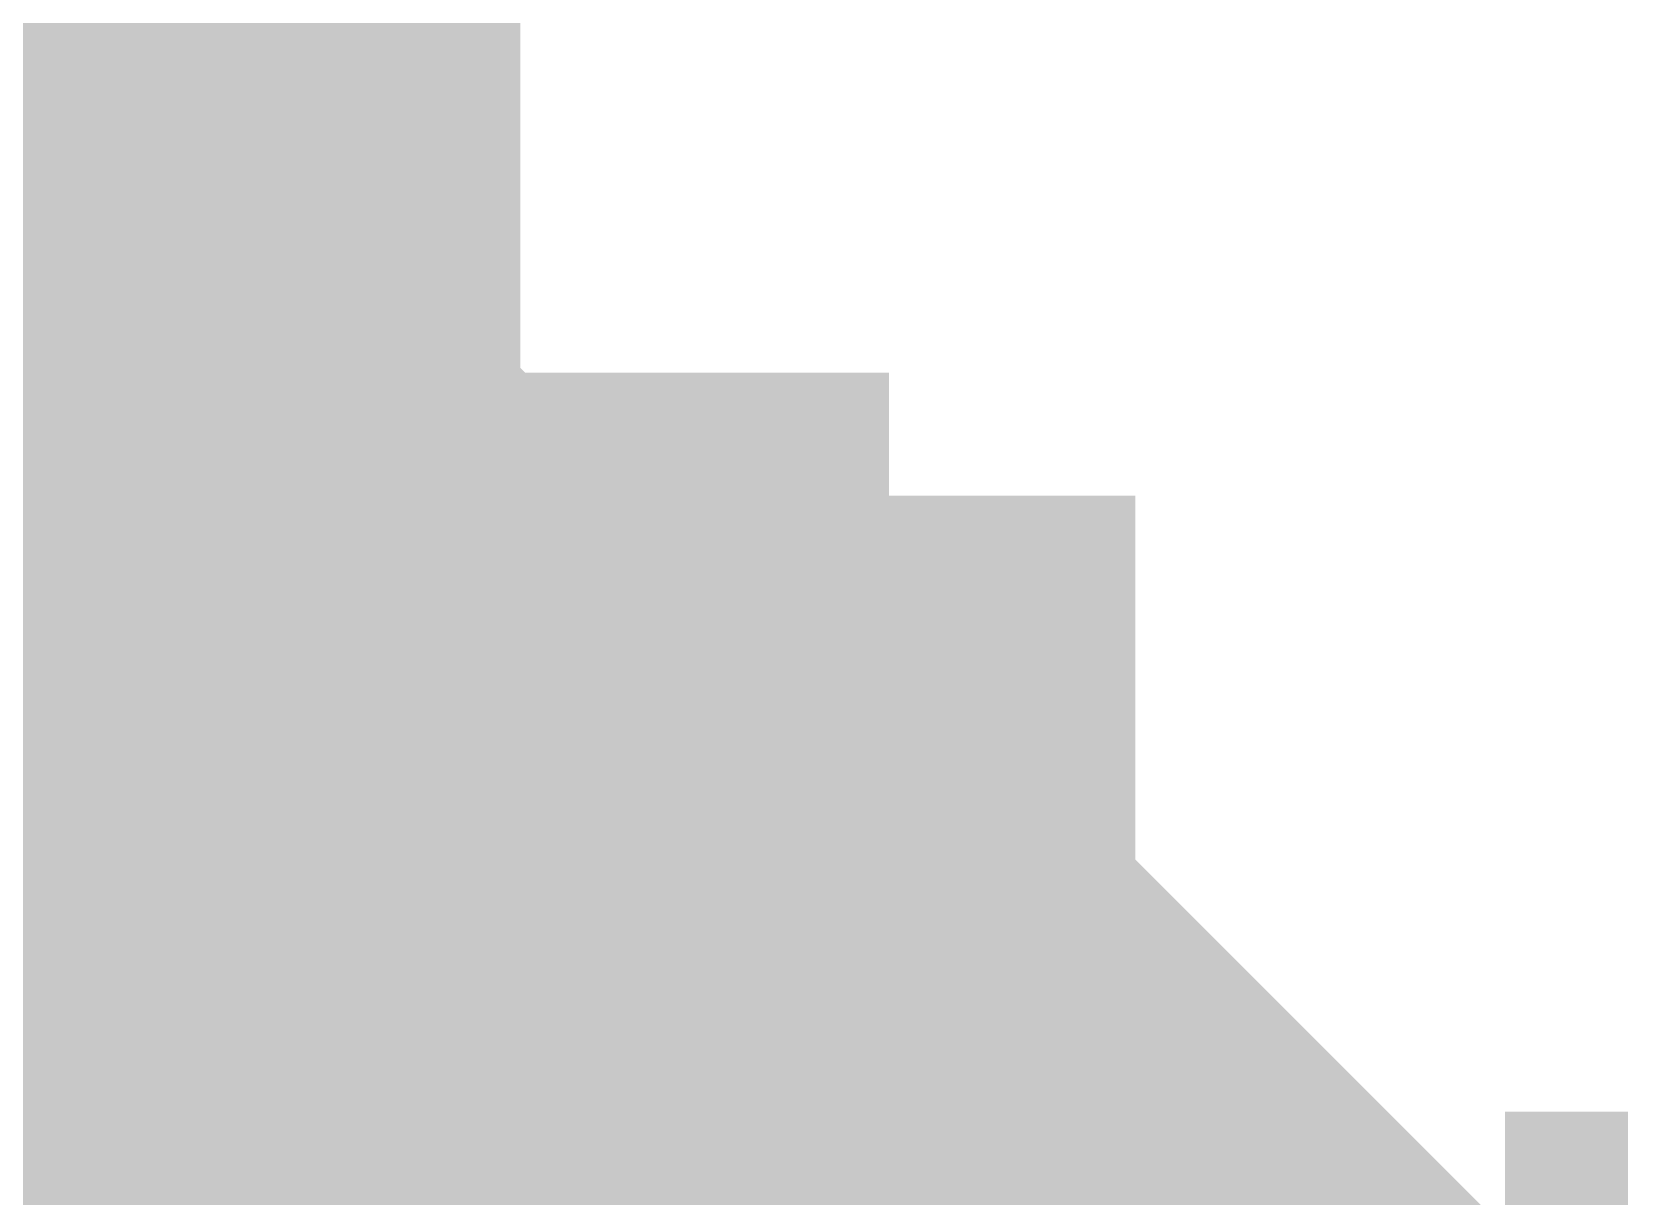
# Model space of a CAD drawing. Header units: inches. Extents: x 0 to 841, y 0 to 594.
# Drawn here: x 790.217 to 790.799, y 553.019 to 553.443 of the extents above; entities that cross this region are included whole.
import ezdxf

# ---------------------------------------------------------------- set-up
doc = ezdxf.new("R2010")
doc.units = ezdxf.units.IN
doc.layers.add('Sheet', color=255, linetype='Continuous')

msp = doc.modelspace()

# ---------------------------------------------------------------- linework, layer by layer
at = {"layer": 'Sheet'}
for points in [[(790.02077, 557.9755, 0.7493, 0.7493, 0), (790.02077, 552.49546, 0.7493, 0.7493, 0)], [(790.06569, 553.25908, 0.29972, 0.29972, 0), (790.11061, 553.25908, 0.29972, 0.29972, 0), (790.11061, 553.25908, 0.29972, 0.29972, 0), (790.15552, 553.25908, 0.29972, 0.29972, 0), (790.20044, 553.21416, 0.29972, 0.29972, 0), (790.24535, 553.21416, 0.29972, 0.29972, 0), (790.29027, 553.21416, 0.29972, 0.29972, 0), (790.29027, 553.21416, 0.29972, 0.29972, 0), (790.33518, 553.16924, 0.29972, 0.29972, 0), (790.3801, 553.16924, 0.29972, 0.29972, 0), (790.3801, 553.12432, 0.29972, 0.29972, 0), (790.42502, 553.12432, 0.29972, 0.29972, 0), (790.46993, 553.12432, 0.29972, 0.29972, 0), (790.46993, 553.0794, 0.29972, 0.29972, 0), (790.51485, 553.03448, 0.29972, 0.29972, 0), (790.51485, 553.03448, 0.29972, 0.29972, 0), (790.55976, 552.98957, 0.29972, 0.29972, 0), (790.55976, 552.98957, 0.29972, 0.29972, 0), (790.60468, 552.94465, 0.29972, 0.29972, 0), (790.60468, 552.89973, 0.29972, 0.29972, 0), (790.64959, 552.89973, 0.29972, 0.29972, 0), (790.64959, 552.85481, 0.29972, 0.29972, 0)], [(790.06569, 553.25908, 0.29972, 0.29972, 0), (790.11061, 553.25908, 0.29972, 0.29972, 0), (790.11061, 553.25908, 0.29972, 0.29972, 0), (790.15552, 553.25908, 0.29972, 0.29972, 0), (790.20044, 553.21416, 0.29972, 0.29972, 0), (790.24535, 553.21416, 0.29972, 0.29972, 0), (790.29027, 553.21416, 0.29972, 0.29972, 0), (790.29027, 553.21416, 0.29972, 0.29972, 0), (790.33518, 553.16924, 0.29972, 0.29972, 0), (790.3801, 553.16924, 0.29972, 0.29972, 0), (790.3801, 553.12432, 0.29972, 0.29972, 0), (790.42502, 553.12432, 0.29972, 0.29972, 0), (790.46993, 553.12432, 0.29972, 0.29972, 0), (790.46993, 553.0794, 0.29972, 0.29972, 0), (790.51485, 553.03448, 0.29972, 0.29972, 0), (790.51485, 553.03448, 0.29972, 0.29972, 0), (790.55976, 552.98957, 0.29972, 0.29972, 0), (790.55976, 552.98957, 0.29972, 0.29972, 0), (790.60468, 552.94465, 0.29972, 0.29972, 0), (790.60468, 552.89973, 0.29972, 0.29972, 0), (790.64959, 552.89973, 0.29972, 0.29972, 0), (790.64959, 552.85481, 0.29972, 0.29972, 0)], [(790.06569, 553.25908, 0.29972, 0.29972, 0), (790.11061, 553.25908, 0.29972, 0.29972, 0), (790.11061, 553.25908, 0.29972, 0.29972, 0), (790.15552, 553.25908, 0.29972, 0.29972, 0), (790.20044, 553.21416, 0.29972, 0.29972, 0), (790.24535, 553.21416, 0.29972, 0.29972, 0), (790.29027, 553.21416, 0.29972, 0.29972, 0), (790.29027, 553.21416, 0.29972, 0.29972, 0), (790.33518, 553.16924, 0.29972, 0.29972, 0), (790.3801, 553.16924, 0.29972, 0.29972, 0), (790.3801, 553.12432, 0.29972, 0.29972, 0), (790.42502, 553.12432, 0.29972, 0.29972, 0), (790.46993, 553.12432, 0.29972, 0.29972, 0), (790.46993, 553.0794, 0.29972, 0.29972, 0), (790.51485, 553.03448, 0.29972, 0.29972, 0), (790.51485, 553.03448, 0.29972, 0.29972, 0), (790.55976, 552.98957, 0.29972, 0.29972, 0), (790.55976, 552.98957, 0.29972, 0.29972, 0), (790.60468, 552.94465, 0.29972, 0.29972, 0), (790.60468, 552.89973, 0.29972, 0.29972, 0), (790.64959, 552.89973, 0.29972, 0.29972, 0), (790.64959, 552.85481, 0.29972, 0.29972, 0)], [(790.06569, 553.25908, 0.29972, 0.29972, 0), (790.11061, 553.25908, 0.29972, 0.29972, 0), (790.11061, 553.25908, 0.29972, 0.29972, 0), (790.15552, 553.25908, 0.29972, 0.29972, 0), (790.20044, 553.21416, 0.29972, 0.29972, 0), (790.24535, 553.21416, 0.29972, 0.29972, 0), (790.29027, 553.21416, 0.29972, 0.29972, 0), (790.29027, 553.21416, 0.29972, 0.29972, 0), (790.33518, 553.16924, 0.29972, 0.29972, 0), (790.3801, 553.16924, 0.29972, 0.29972, 0), (790.3801, 553.12432, 0.29972, 0.29972, 0), (790.42502, 553.12432, 0.29972, 0.29972, 0), (790.46993, 553.12432, 0.29972, 0.29972, 0), (790.46993, 553.0794, 0.29972, 0.29972, 0), (790.51485, 553.03448, 0.29972, 0.29972, 0), (790.51485, 553.03448, 0.29972, 0.29972, 0), (790.55976, 552.98957, 0.29972, 0.29972, 0), (790.55976, 552.98957, 0.29972, 0.29972, 0), (790.60468, 552.94465, 0.29972, 0.29972, 0), (790.60468, 552.89973, 0.29972, 0.29972, 0), (790.64959, 552.89973, 0.29972, 0.29972, 0), (790.64959, 552.85481, 0.29972, 0.29972, 0)], [(790.06569, 553.25908, 0.29972, 0.29972, 0), (790.11061, 553.25908, 0.29972, 0.29972, 0), (790.11061, 553.25908, 0.29972, 0.29972, 0), (790.15552, 553.25908, 0.29972, 0.29972, 0), (790.20044, 553.21416, 0.29972, 0.29972, 0), (790.24535, 553.21416, 0.29972, 0.29972, 0), (790.29027, 553.21416, 0.29972, 0.29972, 0), (790.29027, 553.21416, 0.29972, 0.29972, 0), (790.33518, 553.16924, 0.29972, 0.29972, 0), (790.3801, 553.16924, 0.29972, 0.29972, 0), (790.3801, 553.12432, 0.29972, 0.29972, 0), (790.42502, 553.12432, 0.29972, 0.29972, 0), (790.46993, 553.12432, 0.29972, 0.29972, 0), (790.46993, 553.0794, 0.29972, 0.29972, 0), (790.51485, 553.03448, 0.29972, 0.29972, 0), (790.51485, 553.03448, 0.29972, 0.29972, 0), (790.55976, 552.98957, 0.29972, 0.29972, 0), (790.55976, 552.98957, 0.29972, 0.29972, 0), (790.60468, 552.94465, 0.29972, 0.29972, 0), (790.60468, 552.89973, 0.29972, 0.29972, 0), (790.64959, 552.89973, 0.29972, 0.29972, 0), (790.64959, 552.85481, 0.29972, 0.29972, 0)], [(790.06569, 553.25908, 0.29972, 0.29972, 0), (790.11061, 553.25908, 0.29972, 0.29972, 0), (790.11061, 553.25908, 0.29972, 0.29972, 0), (790.15552, 553.25908, 0.29972, 0.29972, 0), (790.20044, 553.21416, 0.29972, 0.29972, 0), (790.24535, 553.21416, 0.29972, 0.29972, 0), (790.29027, 553.21416, 0.29972, 0.29972, 0), (790.29027, 553.21416, 0.29972, 0.29972, 0), (790.33518, 553.16924, 0.29972, 0.29972, 0), (790.3801, 553.16924, 0.29972, 0.29972, 0), (790.3801, 553.12432, 0.29972, 0.29972, 0), (790.42502, 553.12432, 0.29972, 0.29972, 0), (790.46993, 553.12432, 0.29972, 0.29972, 0), (790.46993, 553.0794, 0.29972, 0.29972, 0), (790.51485, 553.03448, 0.29972, 0.29972, 0), (790.51485, 553.03448, 0.29972, 0.29972, 0), (790.55976, 552.98957, 0.29972, 0.29972, 0), (790.55976, 552.98957, 0.29972, 0.29972, 0), (790.60468, 552.94465, 0.29972, 0.29972, 0), (790.60468, 552.89973, 0.29972, 0.29972, 0), (790.64959, 552.89973, 0.29972, 0.29972, 0), (790.64959, 552.85481, 0.29972, 0.29972, 0)], [(790.15552, 553.25908, 0.09906, 0.09906, 0), (790.20044, 553.21416, 0.09906, 0.09906, 0), (790.24535, 553.21416, 0.09906, 0.09906, 0), (790.29027, 553.21416, 0.09906, 0.09906, 0), (790.29027, 553.21416, 0.09906, 0.09906, 0), (790.33518, 553.16924, 0.09906, 0.09906, 0), (790.3801, 553.16924, 0.09906, 0.09906, 0), (790.3801, 553.12432, 0.09906, 0.09906, 0), (790.42502, 553.12432, 0.09906, 0.09906, 0), (790.46993, 553.12432, 0.09906, 0.09906, 0), (790.46993, 553.0794, 0.09906, 0.09906, 0), (790.51485, 553.03448, 0.09906, 0.09906, 0), (790.51485, 553.03448, 0.09906, 0.09906, 0), (790.55976, 552.98957, 0.09906, 0.09906, 0), (790.55976, 552.98957, 0.09906, 0.09906, 0), (790.60468, 552.94465, 0.09906, 0.09906, 0)], [(790.15552, 553.25908, 0.09906, 0.09906, 0), (790.20044, 553.21416, 0.09906, 0.09906, 0), (790.24535, 553.21416, 0.09906, 0.09906, 0), (790.29027, 553.21416, 0.09906, 0.09906, 0), (790.29027, 553.21416, 0.09906, 0.09906, 0), (790.33518, 553.16924, 0.09906, 0.09906, 0), (790.3801, 553.16924, 0.09906, 0.09906, 0), (790.3801, 553.12432, 0.09906, 0.09906, 0), (790.42502, 553.12432, 0.09906, 0.09906, 0), (790.46993, 553.12432, 0.09906, 0.09906, 0), (790.46993, 553.0794, 0.09906, 0.09906, 0), (790.51485, 553.03448, 0.09906, 0.09906, 0), (790.51485, 553.03448, 0.09906, 0.09906, 0), (790.55976, 552.98957, 0.09906, 0.09906, 0), (790.55976, 552.98957, 0.09906, 0.09906, 0), (790.60468, 552.94465, 0.09906, 0.09906, 0)], [(790.15552, 553.25908, 0.09906, 0.09906, 0), (790.20044, 553.21416, 0.09906, 0.09906, 0), (790.24535, 553.21416, 0.09906, 0.09906, 0), (790.29027, 553.21416, 0.09906, 0.09906, 0), (790.29027, 553.21416, 0.09906, 0.09906, 0), (790.33518, 553.16924, 0.09906, 0.09906, 0), (790.3801, 553.16924, 0.09906, 0.09906, 0), (790.3801, 553.12432, 0.09906, 0.09906, 0), (790.42502, 553.12432, 0.09906, 0.09906, 0), (790.46993, 553.12432, 0.09906, 0.09906, 0), (790.46993, 553.0794, 0.09906, 0.09906, 0), (790.51485, 553.03448, 0.09906, 0.09906, 0), (790.51485, 553.03448, 0.09906, 0.09906, 0), (790.55976, 552.98957, 0.09906, 0.09906, 0), (790.55976, 552.98957, 0.09906, 0.09906, 0), (790.60468, 552.94465, 0.09906, 0.09906, 0)], [(790.15552, 553.25908, 0.09906, 0.09906, 0), (790.20044, 553.21416, 0.09906, 0.09906, 0), (790.24535, 553.21416, 0.09906, 0.09906, 0), (790.29027, 553.21416, 0.09906, 0.09906, 0), (790.29027, 553.21416, 0.09906, 0.09906, 0), (790.33518, 553.16924, 0.09906, 0.09906, 0), (790.3801, 553.16924, 0.09906, 0.09906, 0), (790.3801, 553.12432, 0.09906, 0.09906, 0), (790.42502, 553.12432, 0.09906, 0.09906, 0), (790.46993, 553.12432, 0.09906, 0.09906, 0), (790.46993, 553.0794, 0.09906, 0.09906, 0), (790.51485, 553.03448, 0.09906, 0.09906, 0), (790.51485, 553.03448, 0.09906, 0.09906, 0), (790.55976, 552.98957, 0.09906, 0.09906, 0), (790.55976, 552.98957, 0.09906, 0.09906, 0), (790.60468, 552.94465, 0.09906, 0.09906, 0)], [(790.15552, 553.25908, 0.09906, 0.09906, 0), (790.20044, 553.21416, 0.09906, 0.09906, 0), (790.24535, 553.21416, 0.09906, 0.09906, 0), (790.29027, 553.21416, 0.09906, 0.09906, 0), (790.29027, 553.21416, 0.09906, 0.09906, 0), (790.33518, 553.16924, 0.09906, 0.09906, 0), (790.3801, 553.16924, 0.09906, 0.09906, 0), (790.3801, 553.12432, 0.09906, 0.09906, 0), (790.42502, 553.12432, 0.09906, 0.09906, 0), (790.46993, 553.12432, 0.09906, 0.09906, 0), (790.46993, 553.0794, 0.09906, 0.09906, 0), (790.51485, 553.03448, 0.09906, 0.09906, 0), (790.51485, 553.03448, 0.09906, 0.09906, 0), (790.55976, 552.98957, 0.09906, 0.09906, 0), (790.55976, 552.98957, 0.09906, 0.09906, 0), (790.60468, 552.94465, 0.09906, 0.09906, 0)], [(790.15552, 553.25908, 0.09906, 0.09906, 0), (790.20044, 553.21416, 0.09906, 0.09906, 0), (790.24535, 553.21416, 0.09906, 0.09906, 0), (790.29027, 553.21416, 0.09906, 0.09906, 0), (790.29027, 553.21416, 0.09906, 0.09906, 0), (790.33518, 553.16924, 0.09906, 0.09906, 0), (790.3801, 553.16924, 0.09906, 0.09906, 0), (790.3801, 553.12432, 0.09906, 0.09906, 0), (790.42502, 553.12432, 0.09906, 0.09906, 0), (790.46993, 553.12432, 0.09906, 0.09906, 0), (790.46993, 553.0794, 0.09906, 0.09906, 0), (790.51485, 553.03448, 0.09906, 0.09906, 0), (790.51485, 553.03448, 0.09906, 0.09906, 0), (790.55976, 552.98957, 0.09906, 0.09906, 0), (790.55976, 552.98957, 0.09906, 0.09906, 0), (790.60468, 552.94465, 0.09906, 0.09906, 0)], [(790.06569, 552.98957, 0.29972, 0.29972, 0), (790.11061, 552.98957, 0.29972, 0.29972, 0), (790.11061, 552.98957, 0.29972, 0.29972, 0), (790.15552, 552.98957, 0.29972, 0.29972, 0), (790.15552, 552.94465, 0.29972, 0.29972, 0), (790.20044, 552.94465, 0.29972, 0.29972, 0), (790.20044, 552.94465, 0.29972, 0.29972, 0), (790.24535, 552.94465, 0.29972, 0.29972, 0), (790.24535, 552.94465, 0.29972, 0.29972, 0), (790.29027, 552.89973, 0.29972, 0.29972, 0), (790.29027, 552.89973, 0.29972, 0.29972, 0), (790.33518, 552.89973, 0.29972, 0.29972, 0), (790.33518, 552.85481, 0.29972, 0.29972, 0)], [(790.06569, 552.98957, 0.29972, 0.29972, 0), (790.11061, 552.98957, 0.29972, 0.29972, 0), (790.11061, 552.98957, 0.29972, 0.29972, 0), (790.15552, 552.98957, 0.29972, 0.29972, 0), (790.15552, 552.94465, 0.29972, 0.29972, 0), (790.20044, 552.94465, 0.29972, 0.29972, 0), (790.20044, 552.94465, 0.29972, 0.29972, 0), (790.24535, 552.94465, 0.29972, 0.29972, 0), (790.24535, 552.94465, 0.29972, 0.29972, 0), (790.29027, 552.89973, 0.29972, 0.29972, 0), (790.29027, 552.89973, 0.29972, 0.29972, 0), (790.33518, 552.89973, 0.29972, 0.29972, 0), (790.33518, 552.85481, 0.29972, 0.29972, 0)], [(790.06569, 552.98957, 0.29972, 0.29972, 0), (790.11061, 552.98957, 0.29972, 0.29972, 0), (790.11061, 552.98957, 0.29972, 0.29972, 0), (790.15552, 552.98957, 0.29972, 0.29972, 0), (790.15552, 552.94465, 0.29972, 0.29972, 0), (790.20044, 552.94465, 0.29972, 0.29972, 0), (790.20044, 552.94465, 0.29972, 0.29972, 0), (790.24535, 552.94465, 0.29972, 0.29972, 0), (790.24535, 552.94465, 0.29972, 0.29972, 0), (790.29027, 552.89973, 0.29972, 0.29972, 0), (790.29027, 552.89973, 0.29972, 0.29972, 0), (790.33518, 552.89973, 0.29972, 0.29972, 0), (790.33518, 552.85481, 0.29972, 0.29972, 0)], [(790.06569, 552.98957, 0.29972, 0.29972, 0), (790.11061, 552.98957, 0.29972, 0.29972, 0), (790.11061, 552.98957, 0.29972, 0.29972, 0), (790.15552, 552.98957, 0.29972, 0.29972, 0), (790.15552, 552.94465, 0.29972, 0.29972, 0), (790.20044, 552.94465, 0.29972, 0.29972, 0), (790.20044, 552.94465, 0.29972, 0.29972, 0), (790.24535, 552.94465, 0.29972, 0.29972, 0), (790.24535, 552.94465, 0.29972, 0.29972, 0), (790.29027, 552.89973, 0.29972, 0.29972, 0), (790.29027, 552.89973, 0.29972, 0.29972, 0), (790.33518, 552.89973, 0.29972, 0.29972, 0), (790.33518, 552.85481, 0.29972, 0.29972, 0)]]:
    msp.add_lwpolyline(points, format="xyseb", dxfattribs=at)

doc.saveas('drawing.dxf')
